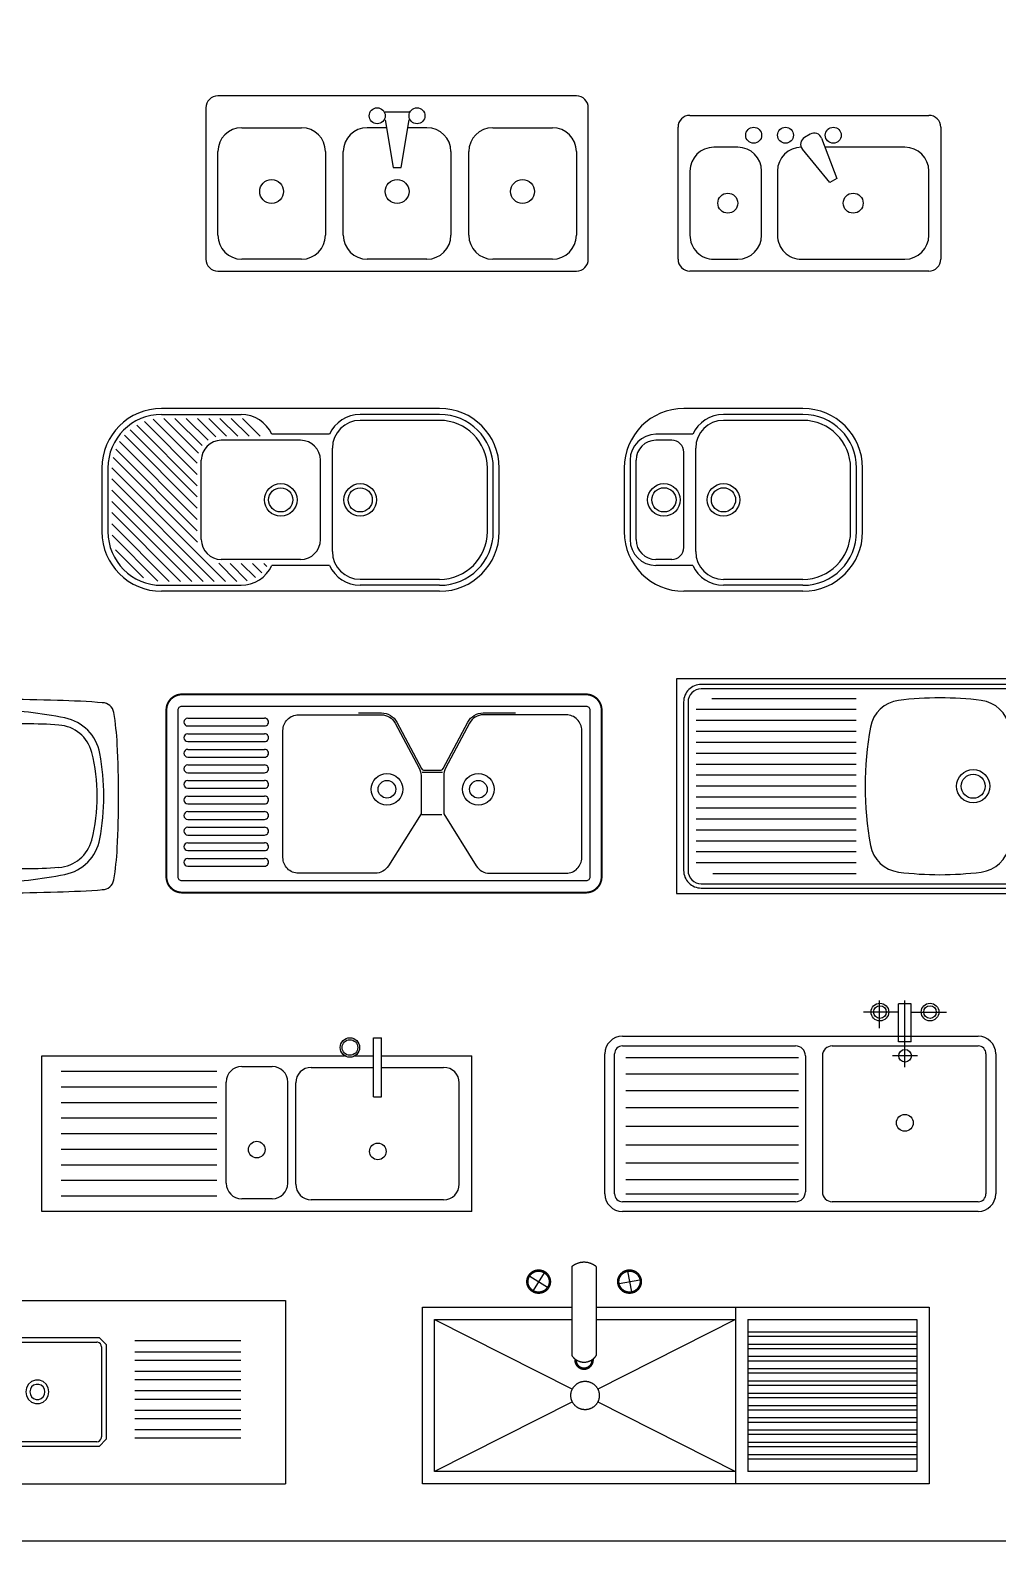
# Model space of a CAD drawing. Header units: inches. Extents: x 5253 to 5716, y 3226 to 3520.
# Drawn here: x 5560.6 to 5651, y 3225.5 to 3366.6 of the extents above; entities that cross this region are included whole.
import ezdxf

# ---------------------------------------------------------------- set-up
doc = ezdxf.new("R2010")
doc.units = ezdxf.units.IN
doc.header["$MEASUREMENT"] = 0
for name, pattern in [('0', [0]), ('Hidden', [0.28125, 0.1875, -0.09375]), ('RAYITAS', [0.375, 0.25, -0.125])]:
    doc.linetypes.add(name, pattern=pattern)
doc.layers.add('EX-A-FLOR-FIXT', color=2, linetype='Continuous')
doc.styles.get("Standard").update_dxf_attribs({"font": 'arial.ttf'})

# ---------------------------------------------------------------- blocks, each defined once
blk = doc.blocks.new('A$C762E1B96')
at = {"linetype": 'ByBlock'}
for p, q in [((951.6, 450.2), (30.7, 450.2)), ((0, 419.5), (0, 30.7)), ((460.4, 409.3), (521.8, 409.3)), ((460.4, 388.8), (480.9, 266)), ((501.4, 266), (521.8, 388.8)), ((982.3, 30.7), (982.3, 419.5)), ((92.1, 368.3), (245.6, 368.3)), ((463.8, 368.3), (414.4, 368.3)), ((567.9, 368.3), (518.4, 368.3)), ((736.7, 368.3), (890.2, 368.3)), ((30.7, 92.1), (30.7, 307)), ((307, 307), (307, 92.1)), ((353, 92.1), (353, 307)), ((629.3, 307), (629.3, 92.1)), ((675.3, 92.1), (675.3, 307)), ((951.6, 307), (951.6, 92.1)), ((480.9, 266), (501.4, 266)), ((245.6, 30.7), (92.1, 30.7)), ((567.9, 30.7), (414.4, 30.7)), ((890.2, 30.7), (736.7, 30.7)), ((30.7, 0), (951.6, 0))]:
    blk.add_line(p, q, dxfattribs=at)
for centre, radius in [((440, 399), 20.5), ((542.3, 399), 20.5), ((168.8, 204.6), 30.7), ((491.1, 204.6), 30.7), ((813.4, 204.6), 30.7)]:
    blk.add_circle(centre, radius, dxfattribs=at)
for centre, radius, start, end in [((30.7, 419.5), 30.7, 90, 180), ((951.6, 419.5), 30.7, 0, 90), ((92.1, 307), 61.4, 90, 180), ((245.6, 307), 61.4, 0, 90), ((414.4, 307), 61.4, 90, 180), ((567.9, 307), 61.4, 0, 90), ((736.7, 307), 61.4, 90, 180), ((890.2, 307), 61.4, 0, 90), ((92.1, 92.1), 61.4, 180, 270), ((245.6, 92.1), 61.4, 270, 0), ((414.4, 92.1), 61.4, 180, 270), ((567.9, 92.1), 61.4, 270, 0), ((736.7, 92.1), 61.4, 180, 270), ((890.2, 92.1), 61.4, 270, 0), ((30.7, 30.7), 30.7, 180, 270), ((951.6, 30.7), 30.7, 270, 0)]:
    blk.add_arc(centre, radius, start, end, dxfattribs=at)
at = {"flags": 9}
for tag in ['YSIZE', 'XSIZE']:
    blk.add_attdef(tag, (491.1, 450.2), '', height=0.5, rotation=270, dxfattribs=at)
blk = doc.blocks.new('A$C42932737')
at = {"ltscale": 1000}
for p, q in [((30.7, 675), (369.3, 675)), ((0, 30.7), (0, 644.3)), ((308, 644.3), (143.2, 644.3)), ((400, 644.3), (400, 30.7)), ((81.8, 583), (81.8, 377.5)), ((369.3, 317), (369.3, 583)), ((58.9, 368.9), (162.5, 407.7)), ((172.8, 390), (87.3, 319.7)), ((162.5, 407.7), (172.8, 390)), ((48.4, 339.5), (56.6, 325.2)), ((143.2, 255.7), (308, 255.7)), ((308, 214.8), (143.2, 214.8)), ((81.8, 153.4), (81.8, 92)), ((369.3, 92), (369.3, 153.4)), ((143.2, 30.7), (308, 30.7)), ((369.3, 0), (30.7, 0))]:
    blk.add_line(p, q, dxfattribs=at)
for centre, radius in [((225.6, 450), 25.6), ((51.1, 398.9), 20.5), ((51.1, 276.1), 20.5), ((51.1, 194.3), 20.5), ((225.6, 127.8), 25.6)]:
    blk.add_circle(centre, radius, dxfattribs=at)
for centre, radius, start, end in [((30.7, 644.3), 30.7, 90, 180), ((369.3, 644.3), 30.7, 0, 90), ((143.2, 583), 61.4, 90, 180), ((308, 583), 61.4, 0, 90), ((66.1, 349.8), 20.5, 110.5377, 210), ((74.3, 335.5), 20.5, 210, 309.4623), ((143.2, 317), 61.4, 180, 270), ((308, 317), 61.4, 270, 0), ((143.2, 153.4), 61.4, 90, 180), ((308, 153.4), 61.4, 0, 90), ((143.2, 92), 61.4, 180, 270), ((308, 92), 61.4, 270, 0), ((30.7, 30.7), 30.7, 180, 270), ((369.3, 30.7), 30.7, 270, 0)]:
    blk.add_arc(centre, radius, start, end, dxfattribs=at)
blk = doc.blocks.new('A$C5A1053A7')
at = {"linetype": '0'}
for p, q in [((867.5, 469.5), (153.1, 469.5)), ((244.9, 271.1), (89.2, 426.8)), ((244.9, 300), (108.9, 436.1)), ((244.9, 328.8), (131.6, 442.1)), ((153.1, 454.2), (357.3, 454.2)), ((247.7, 355), (158.7, 444)), ((257.5, 374), (187.6, 444)), ((272.5, 387.9), (216.4, 444)), ((292.7, 396.5), (245.3, 444)), ((320.1, 398), (274.2, 444)), ((349, 398), (303, 444)), ((377.8, 398), (331.9, 444)), ((406.7, 398), (360.8, 443.9)), ((867.5, 454.2), (663.3, 454.2)), ((867.5, 438.9), (663.4, 438.9)), ((244.9, 213.4), (57.5, 400.8)), ((244.9, 242.2), (72.2, 415)), ((584.3, 403.1), (436.3, 403.1)), ((244.9, 155.6), (35.3, 365.3)), ((244.9, 184.5), (45.1, 384.3)), ((510.3, 387.8), (306.2, 387.8)), ((591.9, 102.1), (591.9, 367.4)), ((0, 316.4), (0, 153.1)), ((15.3, 316.4), (15.3, 153.1)), ((317.3, 25.5), (25.5, 317.3)), ((245.3, 126.5), (28.4, 343.3)), ((255.2, 132.7), (255.2, 336.8)), ((561.3, 132.7), (561.3, 336.8)), ((990, 153.1), (990, 316.4)), ((1005.3, 153.1), (1005.3, 316.4)), ((1020.6, 153.1), (1020.6, 316.4)), ((288.5, 25.5), (25.5, 288.5)), ((259.6, 25.5), (25.5, 259.6)), ((230.7, 25.5), (25.5, 230.7)), ((201.9, 25.5), (25.5, 201.9)), ((173, 25.5), (25.5, 173)), ((143.8, 25.9), (25.9, 143.8)), ((106.4, 34.4), (34.4, 106.4)), ((510.3, 81.6), (306.2, 81.6)), ((346.2, 25.5), (300, 71.8)), ((373.3, 27.2), (329.1, 71.4)), ((394.3, 35.1), (358, 71.4)), ((410.9, 47.5), (386.9, 71.4)), ((423.5, 63.7), (415.7, 71.4)), ((584.3, 66.3), (436.3, 66.3)), ((153.1, 15.3), (357.2, 15.3)), ((867.5, 30.6), (663.4, 30.6)), ((867.5, 15.3), (663.4, 15.3)), ((867.5, 0), (153.1, 0))]:
    blk.add_line(p, q, dxfattribs=at)
for centre, radius in [((459.3, 234.7), 41.8), ((663.4, 234.7), 41.8), ((459.3, 234.7), 31.1), ((663.4, 234.7), 31.1)]:
    blk.add_circle(centre, radius, dxfattribs=at)
for centre, radius, start, end in [((153.1, 316.4), 153.1, 90, 180), ((867.5, 316.4), 153.1, 0, 90), ((153.1, 316.4), 137.8, 90, 180), ((357.2, 367.4), 86.8, 24.3156, 89.9351), ((663.4, 367.4), 86.8, 90.0649, 155.684), ((663.4, 367.4), 71.4, 90, 180), ((867.5, 316.4), 137.8, 0, 90), ((867.5, 316.4), 122.5, 0, 90), ((306.2, 336.8), 51, 90, 180), ((510.3, 336.8), 51, 0, 90), ((153.1, 153.1), 153.1, 180, 270), ((153.1, 153.1), 137.8, 180, 270), ((306.2, 132.7), 51, 180, 270), ((510.3, 132.7), 51, 270, 0), ((867.5, 153.1), 137.8, 270, 0), ((867.5, 153.1), 122.5, 270, 0), ((867.5, 153.1), 153.1, 270, 0), ((663.4, 102.1), 71.4, 180, 270), ((357.2, 102.1), 86.8, 270.022, 335.684), ((663.4, 102.1), 86.8, 204.316, 269.978)]:
    blk.add_arc(centre, radius, start, end, dxfattribs=at)
blk = doc.blocks.new('A$C29210457')
at = {"linetype": '0'}
for p, q in [((0.63, 0.644), (0.21, 0.644)), ((0.63, 0.623), (0.3499, 0.623)), ((0.63, 0.602), (0.35, 0.602)), ((0.2416, 0.553), (0.1119, 0.553)), ((0.168, 0.532), (0.112, 0.532)), ((0.14, 0.532), (0.14, 0.532)), ((0.21, 0.154), (0.21, 0.49)), ((0.252, 0.14), (0.252, 0.504)), ((0, 0.434), (0, 0.21)), ((0.021, 0.462), (0.021, 0.182)), ((0.042, 0.182), (0.042, 0.462)), ((0.798, 0.21), (0.798, 0.434)), ((0.819, 0.21), (0.819, 0.434)), ((0.84, 0.21), (0.84, 0.434)), ((0.168, 0.112), (0.112, 0.112)), ((0.14, 0.112), (0.14, 0.112)), ((0.2416, 0.091), (0.1119, 0.091)), ((0.63, 0), (0.21, 0)), ((0.63, 0.042), (0.35, 0.042)), ((0.63, 0.021), (0.35, 0.021))]:
    blk.add_line(p, q, dxfattribs=at)
for centre, radius in [((0.14, 0.322), 0.0574), ((0.35, 0.322), 0.0574), ((0.14, 0.322), 0.0427), ((0.35, 0.322), 0.0427)]:
    blk.add_circle(centre, radius, dxfattribs=at)
for centre, radius, start, end in [((0.21, 0.434), 0.21, 90, 180), ((0.63, 0.434), 0.21, 0, 90), ((0.35, 0.504), 0.119, 90.0649, 155.684), ((0.35, 0.504), 0.098, 90, 180), ((0.63, 0.434), 0.189, 0, 90), ((0.63, 0.434), 0.168, 0, 90), ((0.112, 0.462), 0.091, 90.0958, 180), ((0.112, 0.462), 0.07, 90, 180), ((0.168, 0.49), 0.042, 0, 90), ((0.21, 0.21), 0.21, 180, 270), ((0.112, 0.182), 0.091, 180, 270), ((0.112, 0.182), 0.07, 180, 270), ((0.63, 0.21), 0.21, 270, 0), ((0.63, 0.21), 0.168, 270, 0), ((0.63, 0.21), 0.189, 270, 0), ((0.168, 0.154), 0.042, 270, 0), ((0.35, 0.14), 0.098, 180, 270), ((0.35, 0.14), 0.119, 204.316, 269.978)]:
    blk.add_arc(centre, radius, start, end, dxfattribs=at)
blk = doc.blocks.new('A$C292E2DA8')
at = {"xscale": 729, "yscale": 729, "zscale": 729}
blk.add_blockref('A$C29210457', (0, 0), dxfattribs=at)
blk = doc.blocks.new('A$C5B623280')
for p, q in [((424, 290), (456, 290)), ((424, 210), (456, 210))]:
    blk.add_line(p, q)
for centre, radius in [((440, 428), 17.5), ((335, 250), 45), ((335, 250), 30), ((545, 250), 45), ((545, 250), 30)]:
    blk.add_circle(centre, radius)
at = {"linetype": 'RAYITAS'}
blk.add_circle((440, 72), 17.5, dxfattribs=at)
for centre, radius, start, end in [((42, 460), 30, 94.3137, 170.679), ((227.8, -2003), 2500, 91.6214, 94.3137), ((371.2, -726.3), 1200, 92.1918, 101.2001), ((440, -9500), 10000, 90, 91.62141), ((440, -2525), 3000, 90, 92.1918), ((440, -9500), 10000, 88.37859, 90), ((440, -2525), 3000, 87.8082, 90), ((508.8, -726.3), 1200, 78.7999, 87.8082), ((652.2, -2003), 2500, 85.6863, 88.3786), ((838, 460), 30, 9.321, 90), ((752.5, 343.4), 750, 170.679, 176.9411), ((160.2, 339), 114, 98.8901, 169.4341), ((160.2, 339), 94, 94.1077, 165.4856), ((239.4, -764.2), 1200, 85.8923, 94.1077), ((318.7, 339), 94, 14.5144, 85.8923), ((561.3, 339), 94, 94.1077, 165.4856), ((640.6, -764.2), 1200, 85.8923, 94.1077), ((719.8, 339), 94, 14.5144, 85.8923), ((719.8, 339), 114, 10.5659, 78.7999), ((127.5, 343.4), 750, 3.0589, 9.321), ((2500, 250), 2500, 176.9411, 180), ((638, 250), 600, 169.4454, 190.5546), ((504, 250), 449.1, 165.4856, 180), ((-25.1, 250), 449.1, 0, 14.5144), ((905.1, 250), 449.1, 165.4856, 180), ((376, 250), 449.1, 0, 14.5144), ((242, 250), 600, 349.4454, 10.5546), ((-1620, 250), 2500, 0, 3.0589), ((2500, 250), 2500, 180, 183.0589), ((504, 250), 449.1, 180, 194.5144), ((-25.1, 250), 449.1, 345.4856, 0), ((905.1, 250), 449.1, 180, 194.5144), ((376, 250), 449.1, 345.4856, 0), ((-1620, 250), 2500, 356.9411, 0), ((752.5, 156.6), 750, 183.0589, 189.321), ((160.2, 161), 114, 190.5659, 258.7999), ((160.2, 161), 94, 194.5144, 265.8923), ((318.7, 161), 94, 274.1077, 345.4856), ((561.3, 161), 94, 194.5144, 265.8923), ((719.8, 161), 94, 274.1077, 345.4856), ((719.8, 161), 114, 281.2001, 349.4341), ((127.5, 156.6), 750, 350.679, 356.9411), ((371.2, 1226.3), 1200, 258.7999, 267.8082), ((239.4, 1264.2), 1200, 265.8923, 274.1077), ((640.6, 1264.2), 1200, 265.8923, 274.1077), ((508.8, 1226.3), 1200, 272.1918, 281.2001), ((42, 40), 30, 189.321, 270), ((227.8, 2503), 2500, 265.6863, 268.3786), ((440, 10000), 10000, 268.37859, 270), ((440, 3025), 3000, 267.8082, 270), ((440, 3025), 3000, 270, 272.1918), ((440, 10000), 10000, 270, 271.62141), ((652.2, 2503), 2500, 271.6214, 274.3137), ((838, 40), 30, 270, 350.679)]:
    blk.add_arc(centre, radius, start, end)
blk = doc.blocks.new('A$C44FE756A')
for p, q in [((57.4, 450.3), (254.8, 450.3)), ((57.4, 430.3), (254.8, 430.3)), ((57.4, 410.3), (254.8, 410.3)), ((57.4, 390.3), (254.8, 390.3)), ((57.4, 370.3), (254.8, 370.3)), ((57.4, 350.3), (254.8, 350.3)), ((57.4, 330.3), (254.8, 330.3)), ((659.7, 311.5), (711.5, 311.5)), ((57.4, 310.3), (254.8, 310.3)), ((57.4, 290.3), (254.8, 290.3)), ((57.4, 270.3), (254.8, 270.3)), ((57.4, 250.3), (254.8, 250.3)), ((57.4, 230.3), (254.8, 230.3)), ((57.4, 210.3), (254.8, 210.3)), ((658.1, 202.9), (709.9, 202.9)), ((57.4, 190.3), (254.8, 190.3)), ((57.4, 170.3), (254.8, 170.3)), ((57.4, 150.3), (254.8, 150.3)), ((57.4, 130.3), (254.8, 130.3)), ((57.4, 110.3), (254.8, 110.3)), ((57.4, 90.3), (254.8, 90.3)), ((57.4, 70.3), (254.8, 70.3))]:
    blk.add_line(p, q)
at = {"const_width": 5}
blk.add_lwpolyline([(296.3, 511.5), (42.5, 511.5, 0.414214), (2.5, 471.5), (2.5, 42.5, 0.414214), (42.5, 2.5), (296.3, 2.5), (1080.4, 2.5, 0.414214), (1120.4, 42.5), (1120.4, 471.5, 0.414214), (1080.4, 511.5)], format="xyb", close=True, dxfattribs=at)
for points in [[(296.3, 32.5), (42.5, 32.5, -0.414214), (32.5, 42.5), (32.5, 471.5, -0.414214), (42.5, 481.5), (296.3, 481.5), (1080.4, 481.5, -0.414214), (1090.4, 471.5), (1090.4, 42.5, -0.414214), (1080.4, 32.5), (296.2, 32.5)], [(496.2, 464), (554.7, 464, -0.277085), (594.4, 440.1), (658.1, 320.7, 0.277085), (665.1, 316.5), (706.1, 316.5, 0.277085), (713.2, 320.7), (776.8, 440.1, -0.277085), (816.5, 464), (899.4, 464)]]:
    blk.add_lwpolyline(points, format="xyb")
for points in [[(651.8, 321.9, -0.123011), (656.5, 303.1), (656.5, 204.5), (572.7, 70.9, -0.258191), (538.8, 52.2), (341.8, 52.2, -0.414214), (301.8, 92.2), (301.8, 419, -0.414214), (341.8, 459), (554.7, 459, -0.277085), (590, 437.8)], [(816.5, 459, 0.277085), (781.2, 437.8), (719.5, 321.9, 0.123011), (714.8, 303.1), (714.8, 204.5), (798.5, 70.9, 0.258191), (832.4, 52.2), (1029.4, 52.2, 0.414214), (1069.4, 92.2), (1069.4, 419, 0.414214), (1029.4, 459)]]:
    blk.add_lwpolyline(points, format="xyb", close=True)
for centre, radius in [((569, 267.7), 40.5), ((569, 267.7), 22.7), ((803.8, 267.7), 40.5), ((803.8, 267.7), 22.7)]:
    blk.add_circle(centre, radius)
for centre, start, end in [((57.4, 440.3), 90, 270), ((254.8, 440.3), 268.8602, 91.1398), ((57.4, 400.3), 90, 270), ((254.8, 400.3), 268.8602, 91.1398), ((57.4, 360.3), 90, 270), ((254.8, 360.3), 268.8602, 91.1398), ((57.4, 320.3), 90, 270), ((254.8, 320.3), 268.8602, 91.1398), ((57.4, 280.3), 90, 270), ((254.8, 280.3), 268.8602, 91.1398), ((57.4, 240.3), 90, 270), ((254.8, 240.3), 268.8602, 91.1398), ((57.4, 200.3), 90, 270), ((254.8, 200.3), 268.8602, 91.1398), ((57.4, 160.3), 90, 270), ((254.8, 160.3), 268.8602, 91.1398), ((57.4, 120.3), 90, 270), ((254.8, 120.3), 268.8602, 91.1398), ((57.4, 80.3), 90, 270), ((254.8, 80.3), 268.8602, 91.1398)]:
    blk.add_arc(centre, 10, start, end)
blk = doc.blocks.new('A$C04B7649A')
for p, q in [((462.1, 472.3), (50.6, 472.3)), ((462.1, 500.4), (90.9, 500.4)), ((462.1, 444.1), (50.6, 444.1)), ((462.1, 416), (50.6, 416)), ((462.1, 387.9), (50.6, 387.9)), ((462.1, 359.8), (50.6, 359.8)), ((462.1, 331.7), (50.6, 331.7)), ((462.1, 303.6), (50.6, 303.6)), ((462.1, 275.5), (50.6, 275.5)), ((1319.5, 275.5), (1319.5, 308.5)), ((462.1, 247.4), (50.6, 247.4)), ((462.1, 219.3), (50.6, 219.3)), ((462.1, 191.2), (50.6, 191.2)), ((462.1, 163), (50.6, 163)), ((462.1, 134.9), (50.6, 134.9)), ((462.1, 106.8), (50.6, 106.8)), ((462.1, 78.7), (50.6, 78.7)), ((462.1, 50.6), (93.2, 50.6))]:
    blk.add_line(p, q)
blk.add_lwpolyline([(0, 0), (1349.3, 0), (1349.3, 551), (0, 551)], close=True)
for points in [[(18.6, 491.9), (18.6, 59, 0.414214), (63.5, 14.1), (1285.8, 14.1, 0.414214), (1330.8, 59), (1330.8, 491.9, 0.414214), (1285.8, 536.9), (63.5, 536.9, 0.414214)], [(29.8, 491.9), (29.8, 59, 0.414214), (63.5, 25.3), (1285.8, 25.3, 0.414214), (1319.5, 59), (1319.5, 491.9, 0.414214), (1285.8, 525.7), (63.5, 525.7, 0.414214)], [(570.8, 495.9, 0.326796), (498.4, 427.4, 0.090842), (498.4, 123.5, 0.326796), (570.8, 55.1, 0.063178), (783, 55.1, 0.326796), (855.4, 123.5, 0.090842), (855.4, 427.4, 0.326796), (783, 495.9, 0.063178)], [(998, 495.9, 0.326796), (925.7, 427.4, 0.090842), (925.7, 123.5, 0.326796), (998, 55.1, 0.063178), (1210.3, 55.1, 0.326796), (1282.7, 123.5, 0.090842), (1282.7, 427.4, 0.326796), (1210.3, 495.9, 0.063178)]]:
    blk.add_lwpolyline(points, format="xyb", close=True)
for centre, radius in [((890.5, 500.4), 19.7), ((762.4, 275.5), 42.7), ((1018.7, 275.5), 42.7), ((762.4, 275.5), 30.9), ((1018.7, 275.5), 30.9)]:
    blk.add_circle(centre, radius)
blk = doc.blocks.new('A$C5F013863')
at = {"ltscale": 1000}
for p, q in [((852.6, 293.9), (852.6, 446)), ((852.6, 446), (872.6, 446)), ((872.6, 293.9), (872.6, 446)), ((0, 400), (778.1, 400)), ((0, 0), (0, 400)), ((805.2, 400), (852.6, 400)), ((872.6, 400), (1104.6, 400)), ((1104.6, 0), (1104.6, 400)), ((50, 360), (450, 360)), ((513.8, 372.3), (592.2, 372.3)), ((692.6, 370), (852.6, 370)), ((872.6, 370), (1032.6, 370)), ((50, 320), (450, 320)), ((473.8, 72.3), (473.8, 332.3)), ((632.2, 72.3), (632.2, 332.3)), ((652.6, 70), (652.6, 330)), ((1072.6, 70), (1072.6, 330)), ((50, 280), (450, 280)), ((852.6, 293.9), (872.6, 293.9)), ((50, 240), (450, 240)), ((50, 200), (450, 200)), ((50, 160), (450, 160)), ((50, 120), (450, 120)), ((50, 80), (450, 80)), ((50, 40), (450, 40)), ((592.2, 32.3), (513.8, 32.3)), ((1032.6, 30), (692.6, 30)), ((1104.6, 0), (0, 0))]:
    blk.add_line(p, q, dxfattribs=at)
for centre, radius in [((791.7, 421), 25), ((791.7, 421), 20), ((552.4, 158.7), 21.4), ((863.5, 154.1), 21.4)]:
    blk.add_circle(centre, radius, dxfattribs=at)
for centre, start, end in [((513.8, 332.3), 90, 180), ((592.2, 332.3), 0, 90), ((692.6, 330), 90, 180), ((1032.6, 330), 0, 90), ((513.8, 72.3), 180, 270), ((592.2, 72.3), 270, 0), ((692.6, 70), 180, 270), ((1032.6, 70), 270, 0)]:
    blk.add_arc(centre, 40, start, end, dxfattribs=at)
blk = doc.blocks.new('A$C01893FE0')
at = {"ltscale": 1000}
for p, q in [((754.6, 512.1), (663.9, 512.1)), ((705.3, 470.5), (705.3, 541.8)), ((787, 532.8), (754.6, 532.8)), ((754.6, 435.6), (754.6, 532.8)), ((770.8, 370.8), (770.8, 541.8)), ((787, 435.6), (787, 532.8)), ((787, 512.1), (877.6, 512.1)), ((45, 450), (958.9, 450)), ((787, 435.6), (754.6, 435.6)), ((0, 45), (0, 405)), ((25, 45), (25, 405)), ((45, 425), (490, 425)), ((53.5, 394.9), (497.4, 394.9)), ((515, 400), (515, 50)), ((558.9, 400), (558.9, 50)), ((583.9, 425), (958.9, 425)), ((803.2, 399.7), (738.4, 399.7)), ((978.9, 405), (978.9, 45)), ((1003.9, 405), (1003.9, 45)), ((53.5, 353.7), (497.4, 353.7)), ((53.5, 310.3), (497.4, 310.3)), ((53.5, 266.8), (497.4, 266.8)), ((53.5, 218.8), (497.4, 218.8)), ((53.5, 170.8), (497.4, 170.8)), ((53.5, 125), (497.4, 125)), ((53.5, 81.6), (497.4, 81.6)), ((53.5, 45), (497.4, 45)), ((490, 25), (45, 25)), ((958.9, 0), (45, 0)), ((958.9, 25), (583.9, 25))]:
    blk.add_line(p, q, dxfattribs=at)
for centre, radius in [((706.4, 512.1), 22.7), ((706.4, 512.1), 16.2), ((835.2, 512.1), 22.7), ((835.2, 512.1), 16.2), ((771.2, 399.7), 16.2), ((770.4, 227.6), 21.7)]:
    blk.add_circle(centre, radius, dxfattribs=at)
for centre, radius, start, end in [((45, 405), 45, 90, 180), ((958.9, 405), 45, 0, 90), ((45, 405), 20, 90, 180), ((490, 400), 25, 0, 90), ((583.9, 400), 25, 90, 180), ((958.9, 405), 20, 0, 90), ((45, 45), 45, 180, 270), ((45, 45), 20, 180, 270), ((490, 50), 25, 270, 0), ((583.9, 50), 25, 180, 270), ((958.9, 45), 45, 270, 0), ((958.9, 45), 20, 270, 0)]:
    blk.add_arc(centre, radius, start, end, dxfattribs=at)
blk = doc.blocks.new('A$C51D512CA')
at = {"linetype": 'Continuous'}
for p, q in [((0, 470.8), (900.4, 470.8)), ((0, 0), (0, 470.8)), ((900.4, 470.8), (900.4, 0)), ((0, 0), (900.4, 0))]:
    blk.add_line(p, q, dxfattribs=at)
at = {"linetype": 'Hidden'}
blk.add_line((0, 470.8), (0, 170.7), dxfattribs=at)
for p, q in [((97.3, 375.8), (79.6, 357.5)), ((79.6, 114), (79.6, 357.5)), ((91.6, 353.6), (91.4, 351.5)), ((91.4, 120), (91.4, 351.5)), ((93, 357.5), (91.6, 353.6)), ((95.6, 360.8), (93, 357.5)), ((99.1, 362.9), (95.6, 360.8)), ((97.3, 375.8), (422, 375.8)), ((103.2, 363.6), (99.1, 362.9)), ((103.2, 363.6), (416.1, 363.6)), ((418.2, 363.5), (416.1, 363.6)), ((422, 362), (418.2, 363.5)), ((439.7, 357.5), (422, 375.8)), ((425.2, 359.3), (422, 362)), ((427.2, 355.6), (425.2, 359.3)), ((427.9, 351.5), (427.2, 355.6)), ((427.9, 351.5), (427.9, 120)), ((439.7, 357.5), (439.7, 114)), ((513.5, 367.5), (786, 367.5)), ((513.5, 339), (786, 339)), ((513.5, 317.5), (786, 317.5)), ((513.5, 289), (786, 289)), ((235.6, 246.2), (233.8, 235.8)), ((233.8, 235.8), (235.6, 225.3)), ((240.7, 255.3), (235.6, 246.2)), ((248.6, 262.1), (240.7, 255.3)), ((245.3, 242.5), (244.1, 235.8)), ((244.1, 235.8), (245.3, 229)), ((248.6, 248.5), (245.3, 242.5)), ((258.2, 265.7), (248.6, 262.1)), ((253.7, 252.9), (248.6, 248.5)), ((260, 255.2), (253.7, 252.9)), ((268.5, 265.7), (258.2, 265.7)), ((266.7, 255.2), (260, 255.2)), ((272.9, 252.9), (266.7, 255.2)), ((278.1, 262.1), (268.5, 265.7)), ((278, 248.5), (272.9, 252.9)), ((281.4, 242.5), (278, 248.5)), ((285.9, 255.3), (278.1, 262.1)), ((282.5, 235.8), (281.4, 242.5)), ((281.4, 229), (282.5, 235.8)), ((291.1, 246.2), (285.9, 255.3)), ((292.8, 235.8), (291.1, 246.2)), ((291.1, 225.3), (292.8, 235.8)), ((513.5, 267.5), (786, 267.5)), ((513.5, 239), (786, 239)), ((235.6, 225.3), (240.7, 216.2)), ((240.7, 216.2), (248.6, 209.4)), ((245.3, 229), (248.6, 223)), ((248.6, 223), (253.7, 218.6)), ((248.6, 209.4), (258.2, 205.8)), ((253.7, 218.6), (260, 216.3)), ((258.2, 205.8), (268.5, 205.8)), ((260, 216.3), (266.7, 216.3)), ((266.7, 216.3), (272.9, 218.6)), ((268.5, 205.8), (278.1, 209.4)), ((272.9, 218.6), (278, 223)), ((278, 223), (281.4, 229)), ((278.1, 209.4), (285.9, 216.2)), ((285.9, 216.2), (291.1, 225.3)), ((513.5, 217.4), (786, 217.4)), ((513.5, 189), (786, 189)), ((513.5, 167.4), (786, 167.4)), ((91.4, 120), (92.1, 115.9)), ((426.3, 114), (427.7, 117.9)), ((427.7, 117.9), (427.9, 120)), ((513.5, 138.9), (786, 138.9)), ((513.5, 117.4), (786, 117.4)), ((79.6, 114), (97.3, 95.7)), ((92.1, 115.9), (94.1, 112.2)), ((94.1, 112.2), (97.3, 109.5)), ((97.3, 109.5), (101.1, 108.1)), ((422, 95.7), (97.3, 95.7)), ((101.1, 108.1), (103.2, 107.9)), ((416.1, 107.9), (103.2, 107.9)), ((416.1, 107.9), (420.1, 108.6)), ((420.1, 108.6), (423.7, 110.7)), ((422, 95.7), (439.7, 114)), ((423.7, 110.7), (426.3, 114))]:
    blk.add_line(p, q)
at = {"flags": 9}
for tag in ['XSIZE', 'YSIZE']:
    blk.add_attdef(tag, (450.2, 470.8), '', height=0.5, dxfattribs=at)
blk = doc.blocks.new('A$C694E1FEF')
for p, q in [((383.8, 557.4), (383.8, 329.5)), ((446.8, 557.4), (446.8, 329.5)), ((527.2, 545.6), (537, 492.4)), ((275.7, 533.3), (321.5, 504.6)), ((312.9, 541.9), (284.2, 496)), ((505.5, 514.1), (558.7, 523.9)), ((804.4, 453.1), (804.4, 0)), ((31.5, 31.5), (31.5, 421.6)), ((31.5, 421.6), (385.3, 243)), ((31.5, 421.6), (383.8, 421.6)), ((446.8, 421.6), (804.4, 421.6)), ((804.4, 421.6), (450.6, 243)), ((835.9, 421.6), (1270.1, 421.6)), ((835.9, 421.6), (835.9, 31.5)), ((835.9, 390.1), (1270.1, 390.1)), ((1270.1, 421.6), (1270.1, 31.5)), ((1270.1, 377.9), (835.9, 377.9)), ((835.9, 358.7), (1270.1, 358.7)), ((1270.1, 346.5), (835.9, 346.5)), ((835.9, 327.2), (1270.1, 327.2)), ((1270.1, 315), (835.9, 315)), ((835.9, 295.7), (1270.1, 295.7)), ((1270.1, 283.5), (835.9, 283.5)), ((835.9, 264.2), (1270.1, 264.2)), ((1270.1, 252), (835.9, 252)), ((385.3, 210.1), (31.5, 31.5)), ((450.6, 210.1), (804.4, 31.5)), ((835.9, 232.7), (1270.1, 232.7)), ((1270.1, 220.5), (835.9, 220.5)), ((835.9, 201.2), (1270.1, 201.2)), ((1270.1, 189), (835.9, 189)), ((835.9, 169.7), (1270.1, 169.7)), ((1270.1, 157.5), (835.9, 157.5)), ((835.9, 138.2), (1270.1, 138.2)), ((1270.1, 126), (835.9, 126)), ((835.9, 106.7), (1270.1, 106.7)), ((1270.1, 94.5), (835.9, 94.5)), ((835.9, 75.2), (1270.1, 75.2)), ((1270.1, 63), (835.9, 63)), ((804.4, 31.5), (31.5, 31.5)), ((1270.1, 31.5), (835.9, 31.5))]:
    blk.add_line(p, q)
blk.add_lwpolyline([(446.8, 453.1), (1301.6, 453.1), (1301.6, 0), (0, 0), (0, 453.1), (383.8, 453.1)])
for points in [[(328.8, 519), (328.8, 527.1), (320.7, 541.1), (306.7, 549.2), (290.5, 549.2), (276.5, 541.1), (268.4, 527.1), (268.4, 510.9), (276.5, 496.9), (290.5, 488.8), (306.7, 488.8), (320.7, 496.9), (328.8, 510.9), (328.8, 519)], [(325.7, 519), (325.7, 526.2), (318.4, 538.8), (305.8, 546), (291.3, 546), (278.8, 538.8), (271.5, 526.2), (271.5, 511.7), (278.8, 499.2), (291.3, 491.9), (305.8, 491.9), (318.4, 499.2), (325.7, 511.7), (325.7, 519)], [(446.8, 557.4), (437.9, 564.8), (415.3, 570), (392.8, 564.8), (383.8, 557.4)], [(562.3, 519), (562.3, 527.1), (554.2, 541.1), (540.2, 549.2), (524, 549.2), (510, 541.1), (501.9, 527.1), (501.9, 510.9), (510, 496.9), (524, 488.8), (540.2, 488.8), (554.2, 496.9), (562.3, 510.9), (562.3, 519)], [(559.2, 519), (559.2, 526.2), (551.9, 538.8), (539.3, 546), (524.8, 546), (512.3, 538.8), (505, 526.2), (505, 511.7), (512.3, 499.2), (524.8, 491.9), (539.3, 491.9), (551.9, 499.2), (559.2, 511.7), (559.2, 519)], [(383.8, 329.5), (389, 321.4), (405.8, 312.2), (424.9, 312.2), (441.7, 321.4), (446.8, 329.5)], [(391.6, 320.7), (390.9, 313.9), (396.8, 301.5), (408.5, 294.2), (422.2, 294.2), (433.9, 301.5), (439.8, 313.9), (439.1, 320.7)], [(394.6, 318.5), (394.5, 312.9), (400, 303.1), (409.7, 297.4), (421, 297.4), (430.7, 303.1), (436.2, 312.9), (436.1, 318.5)], [(454.5, 226.6), (454.5, 236.4), (444.7, 253.3), (427.8, 263.1), (408.2, 263.1), (391.2, 253.3), (381.4, 236.4), (381.4, 216.8), (391.2, 199.8), (408.2, 190), (427.8, 190), (444.7, 199.8), (454.5, 216.8), (454.5, 226.6)]]:
    blk.add_open_spline(points, degree=2)

msp = doc.modelspace()

# ---------------------------------------------------------------- linework, layer by layer
at = {"linetype": 'Continuous'}
msp.add_lwpolyline([(5715.98, 3520.32), (5253.21, 3520.32), (5253.21, 3225.55), (5715.98, 3225.55), (5715.98, 3520.32), (5253.21, 3520.32)], dxfattribs=at)

# ---------------------------------------------------------------- block references
at = {"layer": 'EX-A-FLOR-FIXT', "xscale": 0.03636363636363636, "yscale": 0.03636363636363636, "zscale": 0.03636363636363636}
for name, p in [('A$C762E1B96', (5577.03, 3344.13)), ('A$C5A1053A7', (5567.32, 3314.23)), ('A$C292E2DA8', (5616.1, 3314.23)), ('A$C04B7649A', (5620.98, 3286)), ('A$C5B623280', (5536.88, 3286)), ('A$C44FE756A', (5573.25, 3286)), ('A$C01893FE0', (5614.3, 3256.31)), ('A$C5F013863', (5561.69, 3256.31)), ('A$C694E1FEF', (5597.25, 3230.88)), ('A$C51D512CA', (5551.71, 3230.88))]:
    msp.add_blockref(name, p, dxfattribs=at)
at = {"layer": 'EX-A-FLOR-FIXT', "xscale": 0.03636363636363636, "yscale": 0.03636363636363636, "zscale": 0.03636363636363636, "rotation": 270}
msp.add_blockref('A$C42932737', (5621.13, 3358.68), dxfattribs=at)

doc.saveas('drawing.dxf')
